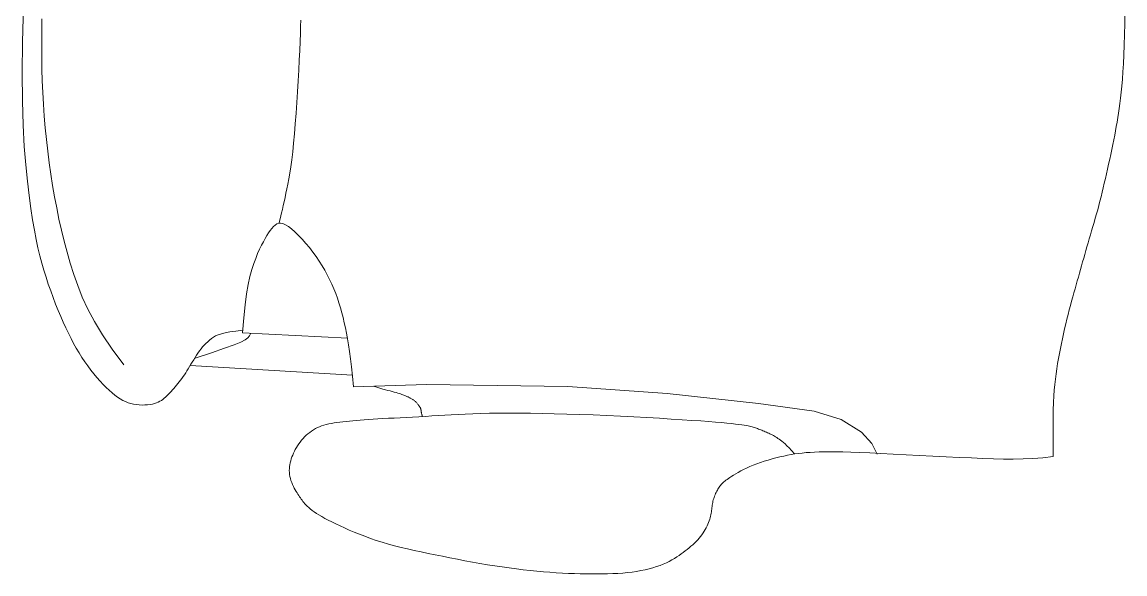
# Model space of a CAD drawing. Header units: millimetres. Extents: x 580 to 1830, y 656 to 1501.
# Drawn here: x 627.31 to 651.37, y 1331.06 to 1343.1 of the extents above; entities that cross this region are included whole.
import ezdxf

# ---------------------------------------------------------------- set-up
doc = ezdxf.new("R2010")
doc.units = ezdxf.units.MM
doc.layers.add('mobiliario', color=253, linetype='Continuous', lineweight=15)

# ---------------------------------------------------------------- blocks, each defined once
blk = doc.blocks.new('bloque nuevo reunion')
at = {"color": 253}
for p, q in [((0.07088, -1.27079), (0.07033, -1.28964)), ((0.65262, -1.28017), (0.65269, -1.27503)), ((0.08061, -1.28184), (0.08069, -1.27748)), ((0.21718, -1.28513), (0.21731, -1.2814)), ((0.21731, -1.2814), (0.21741, -1.27832)), ((0.65246, -1.2858), (0.65262, -1.28017)), ((0.08053, -1.29224), (0.08055, -1.2868)), ((0.08055, -1.2868), (0.08061, -1.28184)), ((0.21702, -1.28943), (0.21718, -1.28513)), ((0.65233, -1.29143), (0.65246, -1.2858)), ((0.07033, -1.28964), (0.07016, -1.30628)), ((0.08055, -1.29804), (0.08053, -1.29224)), ((0.21682, -1.29418), (0.21702, -1.28943)), ((0.65214, -1.29658), (0.65233, -1.29143)), ((0.08064, -1.3041), (0.08055, -1.29804)), ((0.21659, -1.29931), (0.21682, -1.29418)), ((0.65191, -1.30127), (0.65214, -1.29658)), ((0.08081, -1.31027), (0.08064, -1.3041)), ((0.21602, -1.31032), (0.21632, -1.30472)), ((0.21632, -1.30472), (0.21659, -1.29931)), ((0.65163, -1.30555), (0.65191, -1.30127)), ((0.07016, -1.30628), (0.07032, -1.3209)), ((0.08107, -1.31648), (0.08081, -1.31027)), ((0.21568, -1.31602), (0.21602, -1.31032)), ((0.65099, -1.31304), (0.65132, -1.30946)), ((0.65132, -1.30946), (0.65163, -1.30555)), ((0.08142, -1.32269), (0.08107, -1.31648)), ((0.21531, -1.32174), (0.21568, -1.31602)), ((0.6503, -1.31935), (0.65065, -1.31632)), ((0.65065, -1.31632), (0.65099, -1.31304)), ((0.07032, -1.3209), (0.07073, -1.33372)), ((0.21491, -1.3274), (0.21531, -1.32174)), ((0.64961, -1.32481), (0.64996, -1.32217)), ((0.64996, -1.32217), (0.6503, -1.31935)), ((0.08186, -1.3289), (0.08142, -1.32269)), ((0.21449, -1.33292), (0.21491, -1.3274)), ((0.6489, -1.32971), (0.64926, -1.32731)), ((0.64926, -1.32731), (0.64961, -1.32481)), ((0.07073, -1.33372), (0.07136, -1.34492)), ((0.08239, -1.33509), (0.08186, -1.3289)), ((0.21405, -1.33821), (0.21449, -1.33292)), ((0.64812, -1.33435), (0.64852, -1.33204)), ((0.64852, -1.33204), (0.6489, -1.32971)), ((0.08301, -1.34126), (0.08239, -1.33509)), ((0.21358, -1.3432), (0.21405, -1.33821)), ((0.64678, -1.34146), (0.64726, -1.33902)), ((0.64726, -1.33902), (0.64771, -1.33666)), ((0.64771, -1.33666), (0.64812, -1.33435)), ((0.07136, -1.34492), (0.07214, -1.35471)), ((0.08371, -1.34739), (0.08301, -1.34126)), ((0.2131, -1.34779), (0.21358, -1.3432)), ((0.64573, -1.34652), (0.64627, -1.34397)), ((0.64627, -1.34397), (0.64678, -1.34146)), ((0.08449, -1.3535), (0.08371, -1.34739)), ((0.21261, -1.35193), (0.2131, -1.34779)), ((0.64462, -1.35171), (0.64518, -1.34911)), ((0.64518, -1.34911), (0.64573, -1.34652)), ((0.07214, -1.35471), (0.07302, -1.3633)), ((0.08535, -1.35955), (0.08449, -1.3535)), ((0.2116, -1.359), (0.21211, -1.35565)), ((0.21211, -1.35565), (0.21261, -1.35193)), ((0.6429, -1.35944), (0.64347, -1.35689)), ((0.64347, -1.35689), (0.64405, -1.35431)), ((0.64405, -1.35431), (0.64462, -1.35171)), ((0.08629, -1.36555), (0.08535, -1.35955)), ((0.21057, -1.36478), (0.21109, -1.36202)), ((0.21109, -1.36202), (0.2116, -1.359)), ((0.64177, -1.36438), (0.64233, -1.36193)), ((0.64233, -1.36193), (0.6429, -1.35944)), ((0.07302, -1.3633), (0.07393, -1.37088)), ((0.08732, -1.37151), (0.08629, -1.36555)), ((0.20956, -1.36968), (0.21006, -1.36731)), ((0.21006, -1.36731), (0.21057, -1.36478)), ((0.64064, -1.36914), (0.6412, -1.36678)), ((0.6412, -1.36678), (0.64177, -1.36438)), ((0.07393, -1.37088), (0.07485, -1.37763)), ((0.08844, -1.37743), (0.08732, -1.37151)), ((0.2081, -1.37618), (0.20857, -1.3741)), ((0.20857, -1.3741), (0.20906, -1.37193)), ((0.20906, -1.37193), (0.20956, -1.36968)), ((0.6389, -1.37606), (0.63949, -1.37378)), ((0.63949, -1.37378), (0.64007, -1.37148)), ((0.64007, -1.37148), (0.64064, -1.36914)), ((0.07485, -1.37763), (0.07576, -1.38367)), ((0.08966, -1.38331), (0.08844, -1.37743)), ((0.20686, -1.38165), (0.20724, -1.37998)), ((0.20724, -1.37998), (0.20766, -1.37815)), ((0.20766, -1.37815), (0.2081, -1.37618)), ((0.63767, -1.38058), (0.63829, -1.37833)), ((0.63829, -1.37833), (0.6389, -1.37606)), ((0.07576, -1.38367), (0.07667, -1.3891)), ((0.09098, -1.38916), (0.08966, -1.38331)), ((0.20468, -1.38583), (0.20379, -1.38642)), ((0.20565, -1.38548), (0.20468, -1.38583)), ((0.20672, -1.38542), (0.20565, -1.38548)), ((0.20598, -1.38546), (0.20622, -1.38441)), ((0.20622, -1.38441), (0.20652, -1.38313)), ((0.20652, -1.38313), (0.20686, -1.38165)), ((0.20792, -1.38567), (0.20672, -1.38542)), ((0.20928, -1.38626), (0.20792, -1.38567)), ((0.21082, -1.38721), (0.20928, -1.38626)), ((0.63574, -1.38724), (0.63639, -1.38504)), ((0.63639, -1.38504), (0.63703, -1.38282)), ((0.63703, -1.38282), (0.63767, -1.38058)), ((0.07667, -1.3891), (0.0776, -1.394)), ((0.09242, -1.395), (0.09098, -1.38916)), ((0.1995, -1.39201), (0.19856, -1.39355)), ((0.2004, -1.39061), (0.1995, -1.39201)), ((0.20128, -1.38935), (0.2004, -1.39061)), ((0.20211, -1.38821), (0.20128, -1.38935)), ((0.20294, -1.38722), (0.20211, -1.38821)), ((0.20379, -1.38642), (0.20294, -1.38722)), ((0.21251, -1.3885), (0.21082, -1.38721)), ((0.21432, -1.39008), (0.21251, -1.3885)), ((0.2162, -1.3919), (0.21432, -1.39008)), ((0.21813, -1.39392), (0.2162, -1.3919)), ((0.63382, -1.39371), (0.63445, -1.39158)), ((0.63445, -1.39158), (0.63509, -1.38943)), ((0.63509, -1.38943), (0.63574, -1.38724)), ((0.0776, -1.394), (0.07856, -1.39847)), ((0.09397, -1.40082), (0.09242, -1.395)), ((0.19661, -1.39714), (0.19561, -1.39923)), ((0.1976, -1.39526), (0.19661, -1.39714)), ((0.19856, -1.39355), (0.1976, -1.39526)), ((0.22006, -1.39609), (0.21813, -1.39392)), ((0.22195, -1.39837), (0.22006, -1.39609)), ((0.63203, -1.39991), (0.63261, -1.39787)), ((0.63261, -1.39787), (0.6332, -1.39581)), ((0.6332, -1.39581), (0.63382, -1.39371)), ((0.07856, -1.39847), (0.07955, -1.40262)), ((0.07955, -1.40262), (0.08059, -1.40653)), ((0.09564, -1.40664), (0.09397, -1.40082)), ((0.19459, -1.40152), (0.19356, -1.40404)), ((0.19561, -1.39923), (0.19459, -1.40152)), ((0.22378, -1.40072), (0.22195, -1.39837)), ((0.2255, -1.4031), (0.22378, -1.40072)), ((0.22712, -1.40549), (0.2255, -1.4031)), ((0.6309, -1.40393), (0.63146, -1.40193)), ((0.63146, -1.40193), (0.63203, -1.39991)), ((0.08059, -1.40653), (0.08167, -1.4103)), ((0.09747, -1.41246), (0.09564, -1.40664)), ((0.19253, -1.40682), (0.19151, -1.40996)), ((0.19356, -1.40404), (0.19253, -1.40682)), ((0.22864, -1.4079), (0.22712, -1.40549)), ((0.23006, -1.41033), (0.22864, -1.4079)), ((0.62924, -1.40989), (0.62979, -1.4079)), ((0.62979, -1.4079), (0.63035, -1.40592)), ((0.63035, -1.40592), (0.6309, -1.40393)), ((0.08167, -1.4103), (0.08283, -1.414)), ((0.08283, -1.414), (0.08403, -1.41765)), ((0.09954, -1.41837), (0.09747, -1.41246)), ((0.19052, -1.41359), (0.18958, -1.41782)), ((0.19151, -1.40996), (0.19052, -1.41359)), ((0.23139, -1.41277), (0.23006, -1.41033)), ((0.23263, -1.41521), (0.23139, -1.41277)), ((0.23377, -1.41767), (0.23263, -1.41521)), ((0.62751, -1.4159), (0.6281, -1.41388)), ((0.6281, -1.41388), (0.62867, -1.41188)), ((0.62867, -1.41188), (0.62924, -1.40989)), ((0.08403, -1.41765), (0.08529, -1.42123)), ((0.08529, -1.42123), (0.08658, -1.42474)), ((0.10199, -1.42445), (0.09954, -1.41837)), ((0.18958, -1.41782), (0.18871, -1.42279)), ((0.23483, -1.42014), (0.23377, -1.41767)), ((0.23581, -1.42261), (0.23483, -1.42014)), ((0.6257, -1.42216), (0.62631, -1.42003)), ((0.62631, -1.42003), (0.62692, -1.41795)), ((0.62692, -1.41795), (0.62751, -1.4159)), ((0.08658, -1.42474), (0.0879, -1.42816)), ((0.10492, -1.43077), (0.10199, -1.42445)), ((0.18871, -1.42279), (0.18792, -1.4286)), ((0.23671, -1.42509), (0.23581, -1.42261)), ((0.23754, -1.42759), (0.23671, -1.42509)), ((0.62385, -1.42886), (0.62447, -1.42656)), ((0.62447, -1.42656), (0.62509, -1.42433)), ((0.62509, -1.42433), (0.6257, -1.42216)), ((0.0879, -1.42816), (0.08924, -1.43148)), ((0.08924, -1.43148), (0.0906, -1.43469)), ((0.10845, -1.43742), (0.10492, -1.43077)), ((0.18792, -1.4286), (0.18723, -1.43538)), ((0.23831, -1.43013), (0.23754, -1.42759)), ((0.23902, -1.4327), (0.23831, -1.43013)), ((0.23969, -1.43531), (0.23902, -1.4327)), ((0.62262, -1.43365), (0.62323, -1.43122)), ((0.62323, -1.43122), (0.62385, -1.42886)), ((0.0906, -1.43469), (0.09195, -1.43779)), ((0.09195, -1.43779), (0.09331, -1.44076)), ((0.1127, -1.44448), (0.10845, -1.43742)), ((0.18723, -1.43538), (0.18666, -1.44326)), ((0.24032, -1.43798), (0.23969, -1.43531)), ((0.24091, -1.4407), (0.24032, -1.43798)), ((0.6208, -1.44123), (0.6214, -1.43866)), ((0.6214, -1.43866), (0.622, -1.43613)), ((0.622, -1.43613), (0.62262, -1.43365)), ((0.09331, -1.44076), (0.09466, -1.44361)), ((0.09466, -1.44361), (0.09603, -1.44635)), ((0.1178, -1.45204), (0.1127, -1.44448)), ((0.17237, -1.44501), (0.17375, -1.44439)), ((0.17375, -1.44439), (0.17542, -1.44382)), ((0.17542, -1.44382), (0.17747, -1.44329)), ((0.17747, -1.44329), (0.17998, -1.44282)), ((0.17998, -1.44282), (0.18304, -1.44239)), ((0.18304, -1.44239), (0.18674, -1.442)), ((0.18666, -1.44326), (0.24215, -1.44615)), ((0.19098, -1.44348), (0.19024, -1.44486)), ((0.24148, -1.44351), (0.24091, -1.4407)), ((0.24203, -1.44647), (0.24148, -1.44351)), ((0.61965, -1.44643), (0.62022, -1.44382)), ((0.62022, -1.44382), (0.6208, -1.44123)), ((0.09603, -1.44635), (0.09741, -1.44899)), ((0.09741, -1.44899), (0.09881, -1.45152)), ((0.16552, -1.45082), (0.16639, -1.44984)), ((0.16639, -1.44984), (0.16728, -1.44891)), ((0.16728, -1.44891), (0.16821, -1.44802)), ((0.16821, -1.44802), (0.16917, -1.44718)), ((0.16917, -1.44718), (0.17016, -1.4464)), ((0.17016, -1.4464), (0.17121, -1.44568)), ((0.17121, -1.44568), (0.17237, -1.44501)), ((0.1822, -1.44968), (0.17717, -1.4515)), ((0.18567, -1.44827), (0.1822, -1.44968)), ((0.18794, -1.4471), (0.18567, -1.44827)), ((0.18934, -1.44602), (0.18794, -1.4471)), ((0.19024, -1.44486), (0.18934, -1.44602)), ((0.24256, -1.44966), (0.24203, -1.44647)), ((0.24309, -1.45315), (0.24256, -1.44966)), ((0.61857, -1.45166), (0.6191, -1.44904)), ((0.6191, -1.44904), (0.61965, -1.44643)), ((0.09881, -1.45152), (0.10025, -1.45397)), ((0.10025, -1.45397), (0.10173, -1.45633)), ((0.12386, -1.46017), (0.1178, -1.45204)), ((0.17023, -1.45388), (0.16103, -1.45697)), ((0.16154, -1.45636), (0.1623, -1.45518)), ((0.1623, -1.45518), (0.16307, -1.45403)), ((0.16307, -1.45403), (0.16387, -1.45292)), ((0.16387, -1.45292), (0.16468, -1.45185)), ((0.16468, -1.45185), (0.16552, -1.45082)), ((0.17717, -1.4515), (0.17023, -1.45388)), ((0.24362, -1.45703), (0.24309, -1.45315)), ((0.61758, -1.45693), (0.61806, -1.45429)), ((0.61806, -1.45429), (0.61857, -1.45166)), ((0.10173, -1.45633), (0.10325, -1.45862)), ((0.10325, -1.45862), (0.10483, -1.46085)), ((0.10483, -1.46085), (0.10644, -1.46299)), ((0.15796, -1.46228), (0.15866, -1.46113)), ((0.15866, -1.46113), (0.15936, -1.45995)), ((0.24466, -1.46562), (0.15902, -1.46064)), ((0.15936, -1.45995), (0.16008, -1.45875)), ((0.16008, -1.45875), (0.1608, -1.45755)), ((0.1608, -1.45755), (0.16154, -1.45636)), ((0.24415, -1.46137), (0.24362, -1.45703)), ((0.2447, -1.46626), (0.24415, -1.46137)), ((0.6167, -1.46229), (0.61713, -1.4596)), ((0.61713, -1.4596), (0.61758, -1.45693)), ((0.10644, -1.46299), (0.10808, -1.46505)), ((0.10808, -1.46505), (0.10974, -1.46701)), ((0.10974, -1.46701), (0.11139, -1.46886)), ((0.15385, -1.46834), (0.15453, -1.46742)), ((0.15453, -1.46742), (0.15522, -1.46647)), ((0.15522, -1.46647), (0.1559, -1.46548)), ((0.1559, -1.46548), (0.15659, -1.46446)), ((0.15659, -1.46446), (0.15727, -1.46339)), ((0.15727, -1.46339), (0.15796, -1.46228)), ((0.24526, -1.47178), (0.2447, -1.46626)), ((0.61564, -1.47064), (0.61596, -1.46781)), ((0.61596, -1.46781), (0.61631, -1.46503)), ((0.61631, -1.46503), (0.6167, -1.46229)), ((0.11139, -1.46886), (0.11302, -1.4706)), ((0.11302, -1.4706), (0.11462, -1.47221)), ((0.11462, -1.47221), (0.11617, -1.47369)), ((0.11617, -1.47369), (0.11767, -1.47503)), ((0.14887, -1.47433), (0.1496, -1.47353)), ((0.1496, -1.47353), (0.15032, -1.4727)), ((0.15032, -1.4727), (0.15104, -1.47185)), ((0.15104, -1.47185), (0.15175, -1.47099)), ((0.15175, -1.47099), (0.15246, -1.47013)), ((0.15246, -1.47013), (0.15315, -1.46924)), ((0.15315, -1.46924), (0.15385, -1.46834)), ((0.2838, -1.47065), (0.24526, -1.47178)), ((0.25748, -1.47206), (0.25573, -1.47147)), ((0.25913, -1.47257), (0.25748, -1.47206)), ((0.26066, -1.47301), (0.25913, -1.47257)), ((0.26208, -1.4734), (0.26066, -1.47301)), ((0.26339, -1.47374), (0.26208, -1.4734)), ((0.26461, -1.47405), (0.26339, -1.47374)), ((0.35851, -1.4716), (0.2838, -1.47065)), ((0.41093, -1.47546), (0.35851, -1.4716)), ((0.61513, -1.4767), (0.61536, -1.47357)), ((0.61536, -1.47357), (0.61564, -1.47064)), ((0.11767, -1.47503), (0.11912, -1.47622)), ((0.11912, -1.47622), (0.12053, -1.47728)), ((0.12053, -1.47728), (0.12193, -1.47821)), ((0.12193, -1.47821), (0.12332, -1.47901)), ((0.12332, -1.47901), (0.12471, -1.47969)), ((0.14208, -1.47993), (0.14294, -1.47949)), ((0.14294, -1.47949), (0.14374, -1.479)), ((0.14374, -1.479), (0.1445, -1.47847)), ((0.1445, -1.47847), (0.14523, -1.47788)), ((0.14523, -1.47788), (0.14596, -1.47725)), ((0.14596, -1.47725), (0.14668, -1.47658)), ((0.14668, -1.47658), (0.14741, -1.47586)), ((0.14741, -1.47586), (0.14814, -1.47511)), ((0.14814, -1.47511), (0.14887, -1.47433)), ((0.26573, -1.47434), (0.26461, -1.47405)), ((0.26676, -1.47461), (0.26573, -1.47434)), ((0.26769, -1.47487), (0.26676, -1.47461)), ((0.26855, -1.47513), (0.26769, -1.47487)), ((0.26933, -1.47538), (0.26855, -1.47513)), ((0.27003, -1.47562), (0.26933, -1.47538)), ((0.27067, -1.47586), (0.27003, -1.47562)), ((0.27124, -1.47607), (0.27067, -1.47586)), ((0.27176, -1.47628), (0.27124, -1.47607)), ((0.27223, -1.47647), (0.27176, -1.47628)), ((0.27265, -1.47664), (0.27223, -1.47647)), ((0.27304, -1.4768), (0.27265, -1.47664)), ((0.27339, -1.47694), (0.27304, -1.4768)), ((0.27372, -1.47708), (0.27339, -1.47694)), ((0.27403, -1.47721), (0.27372, -1.47708)), ((0.27432, -1.47735), (0.27403, -1.47721)), ((0.27462, -1.47748), (0.27432, -1.47735)), ((0.27492, -1.47763), (0.27462, -1.47748)), ((0.27522, -1.47778), (0.27492, -1.47763)), ((0.27553, -1.47794), (0.27522, -1.47778)), ((0.27585, -1.47811), (0.27553, -1.47794)), ((0.27616, -1.47829), (0.27585, -1.47811)), ((0.27648, -1.47848), (0.27616, -1.47829)), ((0.27678, -1.47868), (0.27648, -1.47848)), ((0.27708, -1.47889), (0.27678, -1.47868)), ((0.27737, -1.47912), (0.27708, -1.47889)), ((0.27765, -1.47936), (0.27737, -1.47912)), ((0.27791, -1.4796), (0.27765, -1.47936)), ((0.27816, -1.47986), (0.27791, -1.4796)), ((0.45918, -1.48073), (0.41093, -1.47546)), ((0.61494, -1.48021), (0.61513, -1.4767)), ((0.12471, -1.47969), (0.12612, -1.48025)), ((0.12612, -1.48025), (0.12757, -1.4807)), ((0.12757, -1.4807), (0.12905, -1.48104)), ((0.12905, -1.48104), (0.13056, -1.48127)), ((0.13056, -1.48127), (0.13208, -1.48142)), ((0.13208, -1.48142), (0.13358, -1.48147)), ((0.13358, -1.48147), (0.13504, -1.48145)), ((0.13504, -1.48145), (0.13645, -1.48134)), ((0.13645, -1.48134), (0.13778, -1.48118)), ((0.13778, -1.48118), (0.13901, -1.48095)), ((0.13901, -1.48095), (0.14013, -1.48066)), ((0.14013, -1.48066), (0.14115, -1.48032)), ((0.14115, -1.48032), (0.14208, -1.47993)), ((0.2784, -1.48012), (0.27816, -1.47986)), ((0.27863, -1.48039), (0.2784, -1.48012)), ((0.27886, -1.48066), (0.27863, -1.48039)), ((0.27907, -1.48094), (0.27886, -1.48066)), ((0.27929, -1.48121), (0.27907, -1.48094)), ((0.2795, -1.48148), (0.27929, -1.48121)), ((0.2797, -1.48174), (0.2795, -1.48148)), ((0.2799, -1.48201), (0.2797, -1.48174)), ((0.28008, -1.48227), (0.2799, -1.48201)), ((0.28025, -1.48252), (0.28008, -1.48227)), ((0.2804, -1.48277), (0.28025, -1.48252)), ((0.28054, -1.48302), (0.2804, -1.48277)), ((0.28065, -1.48326), (0.28054, -1.48302)), ((0.28074, -1.48349), (0.28065, -1.48326)), ((0.28081, -1.48372), (0.28074, -1.48349)), ((0.28086, -1.48395), (0.28081, -1.48372)), ((0.28091, -1.48418), (0.28086, -1.48395)), ((0.28094, -1.48441), (0.28091, -1.48418)), ((0.28097, -1.48465), (0.28094, -1.48441)), ((0.28101, -1.48489), (0.28097, -1.48465)), ((0.28104, -1.48515), (0.28101, -1.48489)), ((0.28109, -1.48542), (0.28104, -1.48515)), ((0.28114, -1.4857), (0.28109, -1.48542)), ((0.48852, -1.48474), (0.45918, -1.48073)), ((0.50276, -1.48918), (0.48852, -1.48474)), ((0.61472, -1.48896), (0.6148, -1.48425)), ((0.6148, -1.48425), (0.61494, -1.48021)), ((0.23353, -1.49114), (0.23216, -1.49141)), ((0.23495, -1.49091), (0.23353, -1.49114)), ((0.23644, -1.49069), (0.23495, -1.49091)), ((0.23799, -1.4905), (0.23644, -1.49069)), ((0.23961, -1.49033), (0.23799, -1.4905)), ((0.24129, -1.49016), (0.23961, -1.49033)), ((0.24304, -1.49), (0.24129, -1.49016)), ((0.24486, -1.48983), (0.24304, -1.49)), ((0.24677, -1.48966), (0.24486, -1.48983)), ((0.24878, -1.48949), (0.24677, -1.48966)), ((0.25089, -1.48932), (0.24878, -1.48949)), ((0.25314, -1.48915), (0.25089, -1.48932)), ((0.25552, -1.48898), (0.25314, -1.48915)), ((0.25805, -1.48882), (0.25552, -1.48898)), ((0.26075, -1.48865), (0.25805, -1.48882)), ((0.26363, -1.48848), (0.26075, -1.48865)), ((0.26666, -1.48832), (0.26363, -1.48848)), ((0.26981, -1.48815), (0.26666, -1.48832)), ((0.27307, -1.48799), (0.26981, -1.48815)), ((0.2764, -1.48781), (0.27307, -1.48799)), ((0.27979, -1.48763), (0.2764, -1.48781)), ((0.2832, -1.48744), (0.27979, -1.48763)), ((0.2812, -1.48599), (0.28114, -1.4857)), ((0.28127, -1.48628), (0.2812, -1.48599)), ((0.28134, -1.48659), (0.28127, -1.48628)), ((0.28141, -1.4869), (0.28134, -1.48659)), ((0.28149, -1.48721), (0.28141, -1.4869)), ((0.28156, -1.48753), (0.28149, -1.48721)), ((0.28661, -1.48724), (0.2832, -1.48744)), ((0.29, -1.48703), (0.28661, -1.48724)), ((0.29341, -1.48682), (0.29, -1.48703)), ((0.29689, -1.4866), (0.29341, -1.48682)), ((0.3005, -1.4864), (0.29689, -1.4866)), ((0.30426, -1.48621), (0.3005, -1.4864)), ((0.30825, -1.48604), (0.30426, -1.48621)), ((0.3125, -1.4859), (0.30825, -1.48604)), ((0.31706, -1.48579), (0.3125, -1.4859)), ((0.32198, -1.48573), (0.31706, -1.48579)), ((0.32724, -1.48571), (0.32198, -1.48573)), ((0.33282, -1.48573), (0.32724, -1.48571)), ((0.33869, -1.48579), (0.33282, -1.48573)), ((0.34485, -1.48589), (0.33869, -1.48579)), ((0.35127, -1.48604), (0.34485, -1.48589)), ((0.35793, -1.48623), (0.35127, -1.48604)), ((0.36481, -1.48646), (0.35793, -1.48623)), ((0.37187, -1.48673), (0.36481, -1.48646)), ((0.37903, -1.48704), (0.37187, -1.48673)), ((0.3862, -1.48738), (0.37903, -1.48704)), ((0.39328, -1.48774), (0.3862, -1.48738)), ((0.40017, -1.48811), (0.39328, -1.48774)), ((0.40677, -1.48848), (0.40017, -1.48811)), ((0.413, -1.48885), (0.40677, -1.48848)), ((0.41874, -1.48921), (0.413, -1.48885)), ((0.42393, -1.48955), (0.41874, -1.48921)), ((0.42859, -1.48988), (0.42393, -1.48955)), ((0.43273, -1.49019), (0.42859, -1.48988)), ((0.4364, -1.49048), (0.43273, -1.49019)), ((0.43963, -1.49076), (0.4364, -1.49048)), ((0.44246, -1.49103), (0.43963, -1.49076)), ((0.4449, -1.49127), (0.44246, -1.49103)), ((0.51362, -1.49578), (0.50276, -1.48918)), ((0.61469, -1.49451), (0.61472, -1.48896)), ((0.22116, -1.49665), (0.22026, -1.49745)), ((0.22209, -1.49589), (0.22116, -1.49665)), ((0.22306, -1.49519), (0.22209, -1.49589)), ((0.22405, -1.49454), (0.22306, -1.49519)), ((0.22507, -1.49395), (0.22405, -1.49454)), ((0.22614, -1.4934), (0.22507, -1.49395)), ((0.22725, -1.49291), (0.22614, -1.4934)), ((0.2284, -1.49247), (0.22725, -1.49291)), ((0.2296, -1.49207), (0.2284, -1.49247)), ((0.23085, -1.49172), (0.2296, -1.49207)), ((0.23216, -1.49141), (0.23085, -1.49172)), ((0.44701, -1.49151), (0.4449, -1.49127)), ((0.44881, -1.49173), (0.44701, -1.49151)), ((0.45034, -1.49194), (0.44881, -1.49173)), ((0.45164, -1.49214), (0.45034, -1.49194)), ((0.45273, -1.49233), (0.45164, -1.49214)), ((0.45365, -1.49251), (0.45273, -1.49233)), ((0.45444, -1.49269), (0.45365, -1.49251)), ((0.45514, -1.49287), (0.45444, -1.49269)), ((0.45577, -1.49304), (0.45514, -1.49287)), ((0.45637, -1.49322), (0.45577, -1.49304)), ((0.45696, -1.4934), (0.45637, -1.49322)), ((0.45752, -1.49358), (0.45696, -1.4934)), ((0.45808, -1.49376), (0.45752, -1.49358)), ((0.45863, -1.49395), (0.45808, -1.49376)), ((0.45918, -1.49415), (0.45863, -1.49395)), ((0.45974, -1.49436), (0.45918, -1.49415)), ((0.46031, -1.49458), (0.45974, -1.49436)), ((0.4609, -1.49481), (0.46031, -1.49458)), ((0.4615, -1.49505), (0.4609, -1.49481)), ((0.46211, -1.4953), (0.4615, -1.49505)), ((0.46273, -1.49556), (0.46211, -1.4953)), ((0.46335, -1.49583), (0.46273, -1.49556)), ((0.46397, -1.49611), (0.46335, -1.49583)), ((0.46458, -1.49639), (0.46397, -1.49611)), ((0.46519, -1.49669), (0.46458, -1.49639)), ((0.46579, -1.49698), (0.46519, -1.49669)), ((0.46638, -1.49729), (0.46579, -1.49698)), ((0.51896, -1.50176), (0.51362, -1.49578)), ((0.61473, -1.50105), (0.61469, -1.49451)), ((0.21631, -1.502), (0.21565, -1.50297)), ((0.21702, -1.50105), (0.21631, -1.502)), ((0.21777, -1.50011), (0.21702, -1.50105)), ((0.21856, -1.49919), (0.21777, -1.50011)), ((0.21939, -1.4983), (0.21856, -1.49919)), ((0.22026, -1.49745), (0.21939, -1.4983)), ((0.46698, -1.49761), (0.46638, -1.49729)), ((0.46757, -1.49795), (0.46698, -1.49761)), ((0.46817, -1.49831), (0.46757, -1.49795)), ((0.46878, -1.49869), (0.46817, -1.49831)), ((0.46941, -1.4991), (0.46878, -1.49869)), ((0.47006, -1.49953), (0.46941, -1.4991)), ((0.47074, -1.50001), (0.47006, -1.49953)), ((0.47146, -1.50055), (0.47074, -1.50001)), ((0.47226, -1.5012), (0.47146, -1.50055)), ((0.47314, -1.50198), (0.47226, -1.5012)), ((0.47415, -1.50294), (0.47314, -1.50198)), ((0.52182, -1.50734), (0.51896, -1.50176)), ((0.61482, -1.50873), (0.61473, -1.50105)), ((0.21309, -1.50788), (0.21271, -1.50888)), ((0.21351, -1.50689), (0.21309, -1.50788)), ((0.21397, -1.5059), (0.21351, -1.50689)), ((0.21449, -1.50492), (0.21397, -1.5059)), ((0.21504, -1.50394), (0.21449, -1.50492)), ((0.21565, -1.50297), (0.21504, -1.50394)), ((0.47042, -1.50886), (0.47244, -1.50841)), ((0.47244, -1.50841), (0.47441, -1.508)), ((0.47528, -1.50411), (0.47415, -1.50294)), ((0.47441, -1.508), (0.47635, -1.50764)), ((0.47658, -1.50552), (0.47528, -1.50411)), ((0.47635, -1.50764), (0.47828, -1.50732)), ((0.47806, -1.50721), (0.47658, -1.50552)), ((0.47828, -1.50732), (0.48023, -1.50705)), ((0.48023, -1.50705), (0.48223, -1.50681)), ((0.48223, -1.50681), (0.48429, -1.50662)), ((0.48429, -1.50662), (0.48646, -1.50646)), ((0.48646, -1.50646), (0.48875, -1.50634)), ((0.48875, -1.50634), (0.49119, -1.50625)), ((0.49119, -1.50625), (0.49385, -1.50619)), ((0.49385, -1.50619), (0.49679, -1.50617)), ((0.49679, -1.50617), (0.50007, -1.5062)), ((0.50007, -1.5062), (0.50376, -1.50626)), ((0.50376, -1.50626), (0.50791, -1.50638)), ((0.50791, -1.50638), (0.5126, -1.50654)), ((0.5126, -1.50654), (0.51789, -1.50676)), ((0.51789, -1.50676), (0.52381, -1.50703)), ((0.52381, -1.50703), (0.53024, -1.50734)), ((0.53024, -1.50734), (0.53704, -1.50769)), ((0.53704, -1.50769), (0.54407, -1.50805)), ((0.54407, -1.50805), (0.55118, -1.50841)), ((0.55118, -1.50841), (0.55823, -1.50877)), ((0.60927, -1.50929), (0.61482, -1.50873)), ((0.21146, -1.514), (0.21136, -1.51504)), ((0.21162, -1.51296), (0.21146, -1.514)), ((0.21183, -1.51193), (0.21162, -1.51296)), ((0.21208, -1.51091), (0.21183, -1.51193)), ((0.21237, -1.50989), (0.21208, -1.51091)), ((0.21271, -1.50888), (0.21237, -1.50989)), ((0.45283, -1.51472), (0.45452, -1.51395)), ((0.45452, -1.51395), (0.4563, -1.5132)), ((0.4563, -1.5132), (0.45818, -1.51248)), ((0.45818, -1.51248), (0.46014, -1.51179)), ((0.46014, -1.51179), (0.46215, -1.51112)), ((0.46215, -1.51112), (0.46421, -1.5105)), ((0.46421, -1.5105), (0.46629, -1.50991)), ((0.46629, -1.50991), (0.46837, -1.50936)), ((0.46837, -1.50936), (0.47042, -1.50886)), ((0.55823, -1.50877), (0.56507, -1.50911)), ((0.56507, -1.50911), (0.57155, -1.50942)), ((0.57155, -1.50942), (0.57757, -1.50968)), ((0.57757, -1.50968), (0.58321, -1.50988)), ((0.58321, -1.50988), (0.58856, -1.51)), ((0.58856, -1.51), (0.59373, -1.51002)), ((0.59373, -1.51002), (0.59884, -1.50992)), ((0.59884, -1.50992), (0.60398, -1.50968)), ((0.60398, -1.50968), (0.60927, -1.50929)), ((0.21136, -1.51504), (0.21132, -1.51609)), ((0.21132, -1.51609), (0.21134, -1.51714)), ((0.21134, -1.51714), (0.21144, -1.5182)), ((0.21144, -1.5182), (0.21162, -1.51926)), ((0.21162, -1.51926), (0.21188, -1.52031)), ((0.21188, -1.52031), (0.2122, -1.52137)), ((0.44251, -1.52074), (0.44323, -1.52023)), ((0.44323, -1.52023), (0.44405, -1.51969)), ((0.44405, -1.51969), (0.44497, -1.51909)), ((0.44497, -1.51909), (0.44601, -1.51844)), ((0.44601, -1.51844), (0.44715, -1.51775)), ((0.44715, -1.51775), (0.44841, -1.51702)), ((0.44841, -1.51702), (0.44978, -1.51626)), ((0.44978, -1.51626), (0.45125, -1.5155)), ((0.45125, -1.5155), (0.45283, -1.51472)), ((0.2122, -1.52137), (0.21259, -1.5224)), ((0.21259, -1.5224), (0.21302, -1.52342)), ((0.21302, -1.52342), (0.21348, -1.5244)), ((0.21348, -1.5244), (0.21396, -1.52534)), ((0.21396, -1.52534), (0.21445, -1.52624)), ((0.4374, -1.52644), (0.43771, -1.52589)), ((0.43771, -1.52589), (0.43804, -1.52536)), ((0.43804, -1.52536), (0.43837, -1.52485)), ((0.43837, -1.52485), (0.43872, -1.52435)), ((0.43872, -1.52435), (0.43909, -1.52388)), ((0.43909, -1.52388), (0.43947, -1.52342)), ((0.43947, -1.52342), (0.43988, -1.52297)), ((0.43988, -1.52297), (0.44031, -1.52254)), ((0.44031, -1.52254), (0.44078, -1.52211)), ((0.44078, -1.52211), (0.44129, -1.52167)), ((0.44129, -1.52167), (0.44187, -1.52121)), ((0.44187, -1.52121), (0.44251, -1.52074)), ((0.21445, -1.52624), (0.21493, -1.52708)), ((0.21493, -1.52708), (0.2154, -1.52787)), ((0.2154, -1.52787), (0.21585, -1.5286)), ((0.21585, -1.5286), (0.21629, -1.52928)), ((0.21629, -1.52928), (0.21673, -1.52993)), ((0.21673, -1.52993), (0.21717, -1.53056)), ((0.21717, -1.53056), (0.21761, -1.53117)), ((0.21761, -1.53117), (0.21807, -1.53177)), ((0.21807, -1.53177), (0.21854, -1.53238)), ((0.43508, -1.53227), (0.43525, -1.53159)), ((0.43525, -1.53159), (0.43546, -1.5309)), ((0.43546, -1.5309), (0.43569, -1.53022)), ((0.43569, -1.53022), (0.43594, -1.52955)), ((0.43594, -1.52955), (0.43621, -1.52889)), ((0.43621, -1.52889), (0.43649, -1.52825)), ((0.43649, -1.52825), (0.43679, -1.52762)), ((0.43679, -1.52762), (0.43709, -1.52702)), ((0.43709, -1.52702), (0.4374, -1.52644)), ((0.21854, -1.53238), (0.21904, -1.53299)), ((0.21904, -1.53299), (0.21957, -1.53362)), ((0.21957, -1.53362), (0.22015, -1.53427)), ((0.22015, -1.53427), (0.22081, -1.53493)), ((0.22081, -1.53493), (0.22154, -1.53562)), ((0.22154, -1.53562), (0.22237, -1.53634)), ((0.22237, -1.53634), (0.22332, -1.53708)), ((0.22332, -1.53708), (0.22439, -1.53786)), ((0.22439, -1.53786), (0.2256, -1.53867)), ((0.43414, -1.53861), (0.43426, -1.53785)), ((0.43426, -1.53785), (0.43437, -1.53712)), ((0.43437, -1.53712), (0.43446, -1.5364)), ((0.43446, -1.5364), (0.43454, -1.5357)), ((0.43454, -1.5357), (0.43462, -1.535)), ((0.43462, -1.535), (0.43471, -1.53431)), ((0.43471, -1.53431), (0.43481, -1.53363)), ((0.43481, -1.53363), (0.43493, -1.53295)), ((0.43493, -1.53295), (0.43508, -1.53227)), ((0.2256, -1.53867), (0.22696, -1.53951)), ((0.22696, -1.53951), (0.22846, -1.54039)), ((0.22846, -1.54039), (0.2301, -1.5413)), ((0.2301, -1.5413), (0.23189, -1.54225)), ((0.23189, -1.54225), (0.23383, -1.54323)), ((0.23383, -1.54323), (0.2359, -1.54425)), ((0.43241, -1.5444), (0.43277, -1.54352)), ((0.43277, -1.54352), (0.43309, -1.54265)), ((0.43309, -1.54265), (0.43336, -1.5418)), ((0.43336, -1.5418), (0.4336, -1.54098)), ((0.4336, -1.54098), (0.43381, -1.54017)), ((0.43381, -1.54017), (0.43399, -1.53938)), ((0.43399, -1.53938), (0.43414, -1.53861)), ((0.2359, -1.54425), (0.23812, -1.54529)), ((0.23812, -1.54529), (0.24049, -1.54637)), ((0.24049, -1.54637), (0.24299, -1.54747)), ((0.24299, -1.54747), (0.24562, -1.54858)), ((0.24562, -1.54858), (0.24837, -1.54969)), ((0.42926, -1.54995), (0.42991, -1.54903)), ((0.42991, -1.54903), (0.4305, -1.54809)), ((0.4305, -1.54809), (0.43105, -1.54716)), ((0.43105, -1.54716), (0.43155, -1.54623)), ((0.43155, -1.54623), (0.432, -1.54531)), ((0.432, -1.54531), (0.43241, -1.5444)), ((0.24837, -1.54969), (0.25123, -1.55079)), ((0.25123, -1.55079), (0.2542, -1.55187)), ((0.2542, -1.55187), (0.25726, -1.55292)), ((0.25726, -1.55292), (0.26041, -1.55391)), ((0.26041, -1.55391), (0.26364, -1.55486)), ((0.26364, -1.55486), (0.26694, -1.55576)), ((0.42346, -1.55603), (0.42441, -1.55521)), ((0.42441, -1.55521), (0.42533, -1.55437)), ((0.42533, -1.55437), (0.42621, -1.55352)), ((0.42621, -1.55352), (0.42704, -1.55266)), ((0.42704, -1.55266), (0.42783, -1.55177)), ((0.42783, -1.55177), (0.42857, -1.55087)), ((0.42857, -1.55087), (0.42926, -1.54995)), ((0.26694, -1.55576), (0.27033, -1.55662)), ((0.27033, -1.55662), (0.27379, -1.55744)), ((0.27379, -1.55744), (0.27733, -1.55825)), ((0.27733, -1.55825), (0.28094, -1.55903)), ((0.28094, -1.55903), (0.28463, -1.55981)), ((0.28463, -1.55981), (0.2884, -1.56058)), ((0.2884, -1.56058), (0.29224, -1.56136)), ((0.41599, -1.56171), (0.41717, -1.56091)), ((0.41717, -1.56091), (0.4183, -1.56011)), ((0.4183, -1.56011), (0.41939, -1.55929)), ((0.41939, -1.55929), (0.42044, -1.55848)), ((0.42044, -1.55848), (0.42148, -1.55767)), ((0.42148, -1.55767), (0.42248, -1.55685)), ((0.42248, -1.55685), (0.42346, -1.55603)), ((0.29224, -1.56136), (0.29614, -1.56214)), ((0.29614, -1.56214), (0.30008, -1.56291)), ((0.30008, -1.56291), (0.30404, -1.56367)), ((0.30404, -1.56367), (0.30802, -1.5644)), ((0.30802, -1.5644), (0.31199, -1.56511)), ((0.31199, -1.56511), (0.31594, -1.56578)), ((0.31594, -1.56578), (0.31984, -1.56641)), ((0.31984, -1.56641), (0.3237, -1.56699)), ((0.40337, -1.5674), (0.4053, -1.56679)), ((0.4053, -1.56679), (0.40713, -1.56615)), ((0.40713, -1.56615), (0.40886, -1.56547)), ((0.40886, -1.56547), (0.41048, -1.56476)), ((0.41048, -1.56476), (0.412, -1.56403)), ((0.412, -1.56403), (0.41341, -1.56327)), ((0.41341, -1.56327), (0.41474, -1.5625)), ((0.41474, -1.5625), (0.41599, -1.56171)), ((0.3237, -1.56699), (0.32749, -1.56752)), ((0.32749, -1.56752), (0.33123, -1.568)), ((0.33123, -1.568), (0.3349, -1.56844)), ((0.3349, -1.56844), (0.33851, -1.56884)), ((0.33851, -1.56884), (0.34206, -1.56919)), ((0.34206, -1.56919), (0.34554, -1.5695)), ((0.34554, -1.5695), (0.34894, -1.56977)), ((0.34894, -1.56977), (0.35228, -1.57)), ((0.35228, -1.57), (0.35555, -1.57019)), ((0.35555, -1.57019), (0.35874, -1.57035)), ((0.35874, -1.57035), (0.36188, -1.57047)), ((0.36188, -1.57047), (0.36495, -1.57056)), ((0.36495, -1.57056), (0.36796, -1.57062)), ((0.36796, -1.57062), (0.37091, -1.57065)), ((0.37091, -1.57065), (0.37381, -1.57065)), ((0.37381, -1.57065), (0.37665, -1.57062)), ((0.37665, -1.57062), (0.37943, -1.57057)), ((0.37943, -1.57057), (0.38215, -1.57048)), ((0.38215, -1.57048), (0.38481, -1.57035)), ((0.38481, -1.57035), (0.3874, -1.57017)), ((0.3874, -1.57017), (0.38992, -1.56995)), ((0.38992, -1.56995), (0.39236, -1.56967)), ((0.39236, -1.56967), (0.39473, -1.56933)), ((0.39473, -1.56933), (0.39702, -1.56893)), ((0.39702, -1.56893), (0.39922, -1.56847)), ((0.39922, -1.56847), (0.40134, -1.56796)), ((0.40134, -1.56796), (0.40337, -1.5674))]:
    blk.add_line(p, q, dxfattribs=at)

msp = doc.modelspace()

# ---------------------------------------------------------------- block references
at = {"layer": 'mobiliario', "xscale": 41.31619858258412, "yscale": 41.31619858258412, "zscale": 41.31619858258412}
msp.add_blockref('bloque nuevo reunion', (624.408, 1395.955, 0), dxfattribs=at)

doc.saveas('drawing.dxf')
